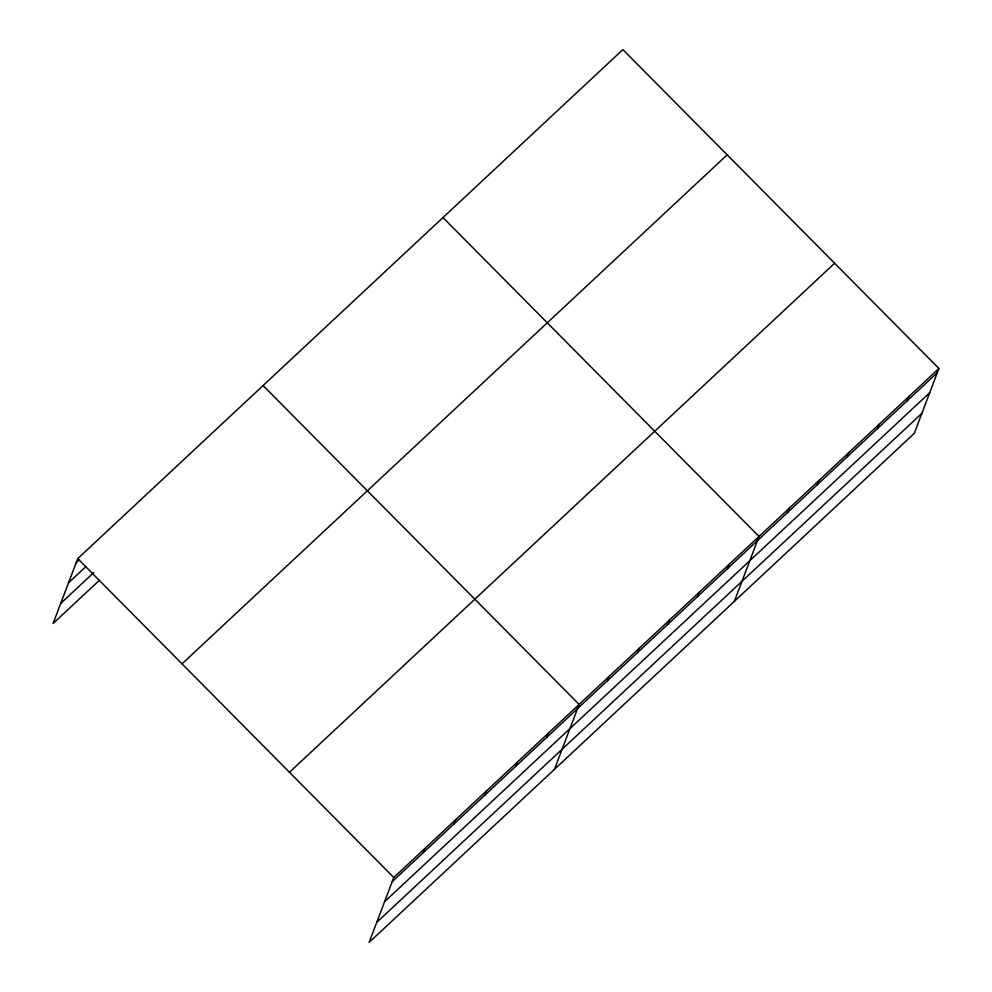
<?xml version="1.0" encoding="UTF-8"?>
<svg xmlns="http://www.w3.org/2000/svg" width="992" height="992" viewBox="0 0 992 992"><rect width="100%" height="100%" fill="white"/><g stroke="black" fill="none" stroke-linecap="round" stroke-linejoin="round"><path stroke-width="1.49" d="M938.916 368.491L393.762 877.511L369.123 942.4L914.264 433.38L938.916 368.491L622.877 49.6L77.736 558.62L53.084 623.509L99.423 580.246M423.076 852.822L424.663 848.668M453.976 823.98L455.551 819.826M484.865 795.138L486.44 790.971M515.753 766.295L517.34 762.129M546.642 737.453L548.229 733.286M554.466 769.333L579.117 704.444L263.078 385.553M607.526 680.611L609.1 676.445M637.509 652.612L639.084 648.446M667.492 624.613L669.067 620.459M697.475 596.614L699.05 592.46M727.458 568.627L729.033 564.46M734.365 601.363L759.016 536.461L442.978 217.57M787.425 512.628L789 508.474M817.408 484.629L818.983 480.475M847.391 456.642L848.966 452.476M877.374 428.643L878.949 424.477M907.358 400.644L908.932 396.49M76.148 562.774L79.459 559.686M68.535 582.825L86.192 566.333M60.698 603.471L93.794 572.558M182.02 663.846L727.173 154.839M289.478 772.272L834.619 263.252M392.187 881.665L937.341 372.657M384.574 901.716L929.727 392.696M376.724 922.362L921.878 413.342M77.736 558.62L393.762 877.511"/></g></svg>
